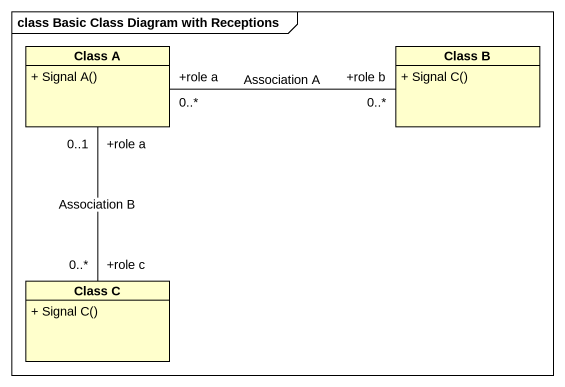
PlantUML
@startuml
mainframe class Basic Class Diagram with Receptions
hide circle
hide empty members
skinparam classAttributeIconSize 0
class "Class A" as Class_A {
  + Signal A()
}
class "Class B" as Class_B {
  + Signal C()
}
class "Class C" as Class_C {
  + Signal C()
}
Class_A "+role a\n0..*" -right- "+role b\n0..*" Class_B : Association A
Class_A "+role a\n0..1" -- "+role c\n0..*" Class_C : Association B
@enduml
